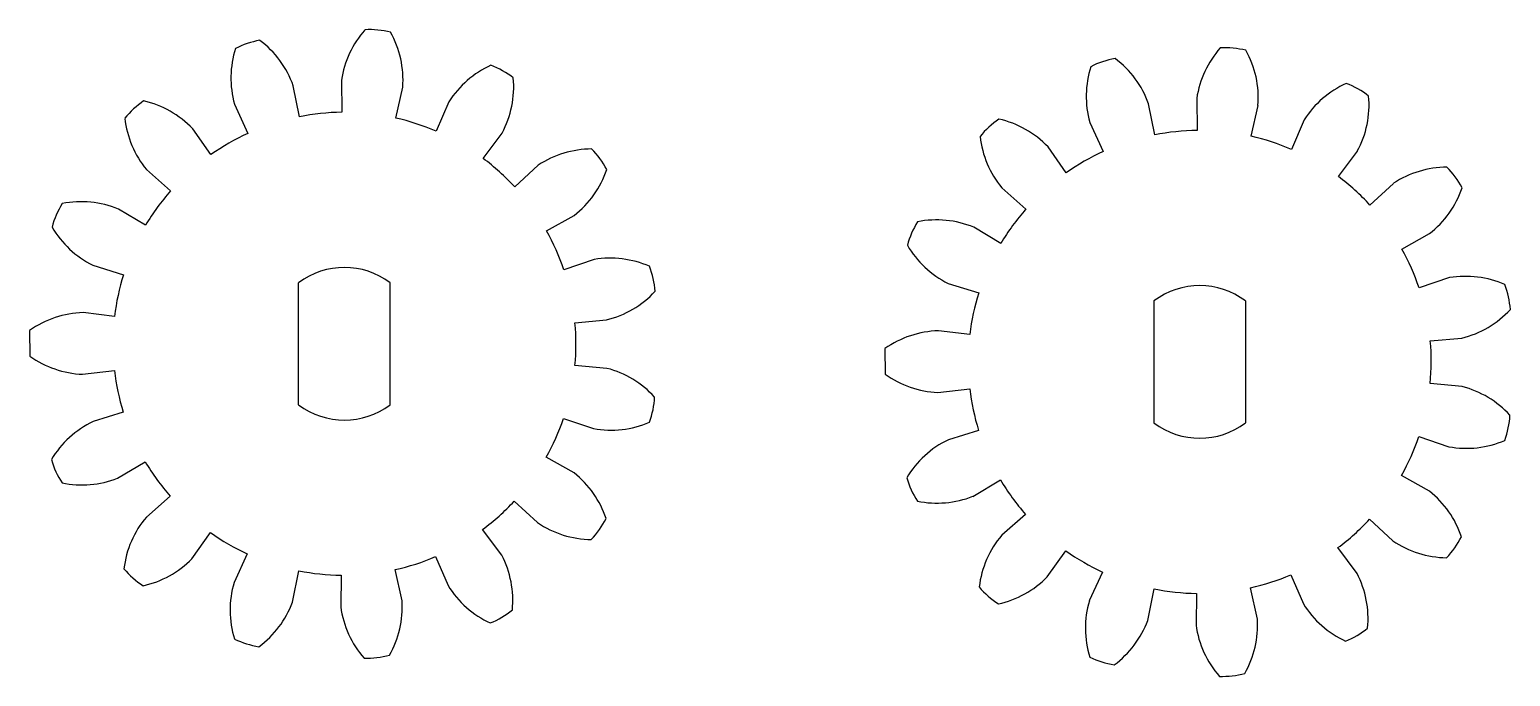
# Model space of a CAD drawing. Header units: millimetres. Extents: x 211 to 260, y -79 to 26.
# Drawn here: x 211.46 to 259.99, y 4.46 to 25.66 of the extents above; entities outside this region: 1.
import ezdxf

# ---------------------------------------------------------------- set-up
doc = ezdxf.new("R2010")
doc.units = ezdxf.units.MM

msp = doc.modelspace()

# ---------------------------------------------------------------- linework, layer by layer
for p, q in [((220.303, 22.804), (220.102, 23.82)), ((221.678, 24.001), (221.69, 22.948)), ((223.458, 22.76), (223.688, 23.77)), ((249.71, 23.405), (249.722, 22.352)), ((218.173, 23.214), (218.612, 22.257)), ((225.201, 23.294), (224.784, 22.327)), ((248.334, 22.208), (248.133, 23.224)), ((251.489, 22.164), (251.719, 23.174)), ((217.403, 21.561), (216.806, 22.407)), ((246.204, 22.618), (246.643, 21.661)), ((253.232, 22.698), (252.815, 21.731)), ((226.322, 21.436), (226.943, 22.265)), ((245.434, 20.965), (244.837, 21.811)), ((254.353, 20.84), (254.974, 21.669)), ((215.29, 21.069), (216.081, 20.373)), ((228.132, 21.215), (227.357, 20.501)), ((243.321, 20.473), (244.112, 19.777)), ((256.163, 20.619), (255.389, 19.905)), ((215.259, 19.246), (214.37, 19.776)), ((228.4, 19.062), (229.304, 19.567)), ((243.291, 18.65), (242.401, 19.18)), ((256.432, 18.466), (257.336, 18.971)), ((229.964, 18.124), (228.966, 17.787)), ((213.529, 17.937), (214.534, 17.623)), ((257.995, 17.528), (256.997, 17.191)), ((220.277, 13.36), (220.277, 17.36)), ((223.277, 13.36), (223.277, 17.36)), ((241.56, 17.341), (242.565, 17.027)), ((248.308, 16.765), (248.308, 12.765)), ((251.308, 16.765), (251.308, 12.765)), ((214.242, 16.259), (213.214, 16.382)), ((229.333, 16.048), (230.365, 16.142)), ((211.46, 15.796), (211.469, 14.956)), ((242.274, 15.663), (241.245, 15.786)), ((257.364, 15.452), (258.396, 15.546)), ((239.491, 15.2), (239.5, 14.36)), ((230.38, 14.555), (229.331, 14.653)), ((213.194, 14.36), (214.24, 14.482)), ((241.225, 13.764), (242.271, 13.886)), ((258.411, 13.959), (257.363, 14.057)), ((214.528, 13.117), (213.539, 12.811)), ((228.959, 12.915), (229.94, 12.581)), ((242.559, 12.521), (241.57, 12.215)), ((256.991, 12.319), (257.971, 11.985)), ((214.343, 10.955), (215.249, 11.492)), ((229.308, 11.125), (228.391, 11.642)), ((242.374, 10.359), (243.28, 10.896)), ((257.34, 10.529), (256.422, 11.046)), ((216.067, 10.363), (215.288, 9.68)), ((227.344, 10.205), (228.104, 9.501)), ((244.099, 9.767), (243.319, 9.085)), ((226.935, 8.428), (226.306, 9.273)), ((255.375, 9.609), (256.135, 8.905)), ((216.778, 8.313), (217.387, 9.172)), ((218.594, 8.473), (218.159, 7.532)), ((224.765, 8.386), (225.174, 7.434)), ((244.809, 7.717), (245.418, 8.576)), ((254.966, 7.832), (254.337, 8.677)), ((220.076, 6.889), (220.284, 7.921)), ((221.67, 7.773), (221.656, 6.738)), ((223.669, 6.929), (223.438, 7.957)), ((246.625, 7.877), (246.19, 6.936)), ((252.797, 7.79), (253.205, 6.838)), ((248.108, 6.293), (248.315, 7.325)), ((251.7, 6.334), (251.47, 7.361)), ((249.702, 7.178), (249.687, 6.142)), ((251.687, -79.421), (251.687, -79.421))]:
    msp.add_line(p, q)
for centre, radius, start, end in [((219.523, 22.445), 2.909, 100.3025, 116.9195), ((217.107, 22.756), 3.178, 19.5486, 53.3722), ((224.882, 23.511), 3.241, 138.5839, 171.3001), ((222.6, 22.749), 2.909, 76.3025, 92.9195), ((220.519, 24.016), 3.178, 355.5486, 29.3722), ((221.298, 24.069), 3.241, 162.5839, 195.3001), ((252.913, 22.915), 3.241, 138.5839, 171.3001), ((250.631, 22.153), 2.909, 76.3025, 92.9195), ((248.55, 23.42), 3.178, 355.5486, 29.3722), ((227.928, 21.543), 3.241, 114.5839, 147.3001), ((225.534, 21.775), 2.909, 52.3025, 68.9195), ((249.33, 23.473), 3.241, 162.5839, 195.3001), ((247.555, 21.849), 2.909, 100.3025, 116.9195), ((245.138, 22.16), 3.178, 19.5486, 53.3722), ((224.148, 23.78), 3.178, 331.5486, 5.3722), ((255.959, 20.947), 3.241, 114.5839, 147.3001), ((253.565, 21.18), 2.909, 52.3025, 68.9195), ((216.837, 20.916), 2.909, 124.3025, 140.9195), ((214.502, 20.217), 3.178, 43.5486, 77.3722), ((252.179, 23.184), 3.178, 331.5486, 5.3722), ((221.777, 15.36), 7.588, 90.6514, 101.1978), ((217.798, 23.121), 3.241, 186.5839, 219.3001), ((221.777, 15.36), 7.588, 66.6514, 77.1978), ((244.868, 20.32), 2.909, 124.3025, 140.9195), ((242.534, 19.622), 3.178, 43.5486, 77.3722), ((249.808, 14.765), 7.588, 90.6514, 101.1978), ((221.777, 15.36), 7.588, 114.6514, 125.1978), ((245.829, 22.526), 3.241, 186.5839, 219.3001), ((249.808, 14.765), 7.588, 66.6514, 77.1978), ((221.777, 15.36), 7.588, 42.6514, 53.1978), ((229.911, 18.506), 3.241, 90.5839, 123.3001), ((227.818, 19.693), 2.909, 28.3025, 44.9195), ((249.808, 14.765), 7.588, 114.6514, 125.1978), ((227.367, 22.087), 3.178, 307.5486, 341.3722), ((257.942, 17.911), 3.241, 90.5839, 123.3001), ((255.849, 19.097), 2.909, 28.3025, 44.9195), ((249.808, 14.765), 7.588, 42.6514, 53.1978), ((255.399, 21.491), 3.178, 307.5486, 341.3722), ((215.004, 18.426), 2.909, 148.3025, 164.9195), ((213.156, 16.839), 3.178, 67.5486, 101.3722), ((221.777, 15.36), 7.588, 138.6514, 149.1978), ((241.187, 16.243), 3.178, 67.5486, 101.3722), ((249.808, 14.765), 7.588, 138.6514, 149.1978), ((214.985, 20.832), 3.241, 210.5839, 243.3001), ((221.777, 15.36), 7.588, 18.6514, 29.1978), ((243.035, 17.83), 2.909, 148.3025, 164.9195), ((243.016, 20.236), 3.241, 210.5839, 243.3001), ((249.808, 14.765), 7.588, 18.6514, 29.1978), ((230.487, 14.926), 3.241, 66.5839, 99.3001), ((221.777, 15.36), 7.588, 162.6514, 173.1978), ((221.777, 15.36), 2.5, 53.1301, 126.8699), ((229.058, 16.861), 2.909, 4.3025, 20.9195), ((258.519, 14.33), 3.241, 66.5839, 99.3001), ((229.62, 19.232), 3.178, 283.5486, 317.3722), ((249.808, 14.765), 7.588, 162.6514, 173.1978), ((249.808, 14.765), 2.5, 53.1301, 126.8699), ((257.089, 16.265), 2.909, 4.3025, 20.9195), ((213.3, 13.205), 3.178, 91.5486, 125.3722), ((221.777, 15.36), 7.588, 354.6514, 5.1978), ((257.651, 18.636), 3.178, 283.5486, 317.3722), ((241.331, 12.609), 3.178, 91.5486, 125.3722), ((249.808, 14.765), 7.588, 354.6514, 5.1978), ((213.347, 17.597), 3.241, 234.5839, 267.3001), ((221.777, 15.36), 7.588, 186.6514, 197.1978), ((229.558, 11.42), 3.241, 42.5839, 75.3001), ((241.378, 17.001), 3.241, 234.5839, 267.3001), ((229.039, 13.77), 2.909, 340.3025, 356.9195), ((249.808, 14.765), 7.588, 186.6514, 197.1978), ((257.589, 10.825), 3.241, 42.5839, 75.3001), ((221.777, 15.36), 2.5, 233.1301, 306.8699), ((214.909, 9.943), 3.178, 115.5486, 149.3722), ((221.777, 15.36), 7.588, 330.6514, 341.1978), ((230.517, 15.707), 3.178, 259.5486, 293.3722), ((249.808, 14.765), 2.5, 233.1301, 306.8699), ((257.07, 13.174), 2.909, 340.3025, 356.9195), ((242.941, 9.347), 3.178, 115.5486, 149.3722), ((249.808, 14.765), 7.588, 330.6514, 341.1978), ((258.548, 15.111), 3.178, 259.5486, 293.3722), ((214.966, 12.379), 2.909, 196.3025, 212.9195), ((221.777, 15.36), 7.588, 210.6514, 221.1978), ((213.166, 13.974), 3.241, 258.5839, 291.3001), ((227.282, 8.596), 3.241, 18.5839, 51.3001), ((242.998, 11.783), 2.909, 196.3025, 212.9195), ((249.808, 14.765), 7.588, 210.6514, 221.1978), ((221.777, 15.36), 7.588, 306.6514, 317.1978), ((241.197, 13.379), 3.241, 258.5839, 291.3001), ((255.314, 8), 3.241, 18.5839, 51.3001), ((217.707, 7.618), 3.178, 139.5486, 173.3722), ((229.902, 12.122), 3.178, 235.5486, 269.3722), ((227.764, 10.953), 2.909, 316.3025, 332.9195), ((249.808, 14.765), 7.588, 306.6514, 317.1978), ((221.777, 15.36), 7.588, 234.6514, 245.1978), ((245.738, 7.022), 3.178, 139.5486, 173.3722), ((257.933, 11.526), 3.178, 235.5486, 269.3722), ((255.795, 10.357), 2.909, 316.3025, 332.9195), ((214.474, 10.592), 3.241, 282.5839, 315.3001), ((221.777, 15.36), 7.588, 282.6514, 293.1978), ((224.055, 6.942), 3.241, 354.5839, 27.3001), ((249.808, 14.765), 7.588, 234.6514, 245.1978), ((216.768, 9.867), 2.909, 220.3025, 236.9195), ((221.777, 15.36), 7.588, 258.6514, 269.1978), ((249.808, 14.765), 7.588, 282.6514, 293.1978), ((252.086, 6.346), 3.241, 354.5839, 27.3001), ((221.208, 6.632), 3.178, 163.5486, 197.3722), ((227.882, 9.097), 3.178, 211.5486, 245.3722), ((244.799, 9.271), 2.909, 220.3025, 236.9195), ((242.505, 9.996), 3.241, 282.5839, 315.3001), ((249.808, 14.765), 7.588, 258.6514, 269.1978), ((217.045, 8.034), 3.241, 306.5839, 339.3001), ((220.434, 6.743), 3.241, 330.5839, 3.3001), ((249.239, 6.036), 3.178, 163.5486, 197.3722), ((255.913, 8.501), 3.178, 211.5486, 245.3722), ((224.807, 7.155), 3.178, 187.5486, 221.3722), ((225.454, 8.899), 2.909, 292.3025, 308.9195), ((248.465, 6.147), 3.241, 330.5839, 3.3001), ((245.076, 7.438), 3.241, 306.5839, 339.3001), ((252.838, 6.559), 3.178, 187.5486, 221.3722), ((253.485, 8.303), 2.909, 292.3025, 308.9195), ((219.435, 8.304), 2.909, 244.3025, 260.9195), ((222.508, 7.962), 2.909, 268.3025, 284.9195), ((247.467, 7.709), 2.909, 244.3025, 260.9195), ((250.539, 7.366), 2.909, 268.3025, 284.9195)]:
    msp.add_arc(centre, radius, start, end)

doc.saveas('drawing.dxf')
